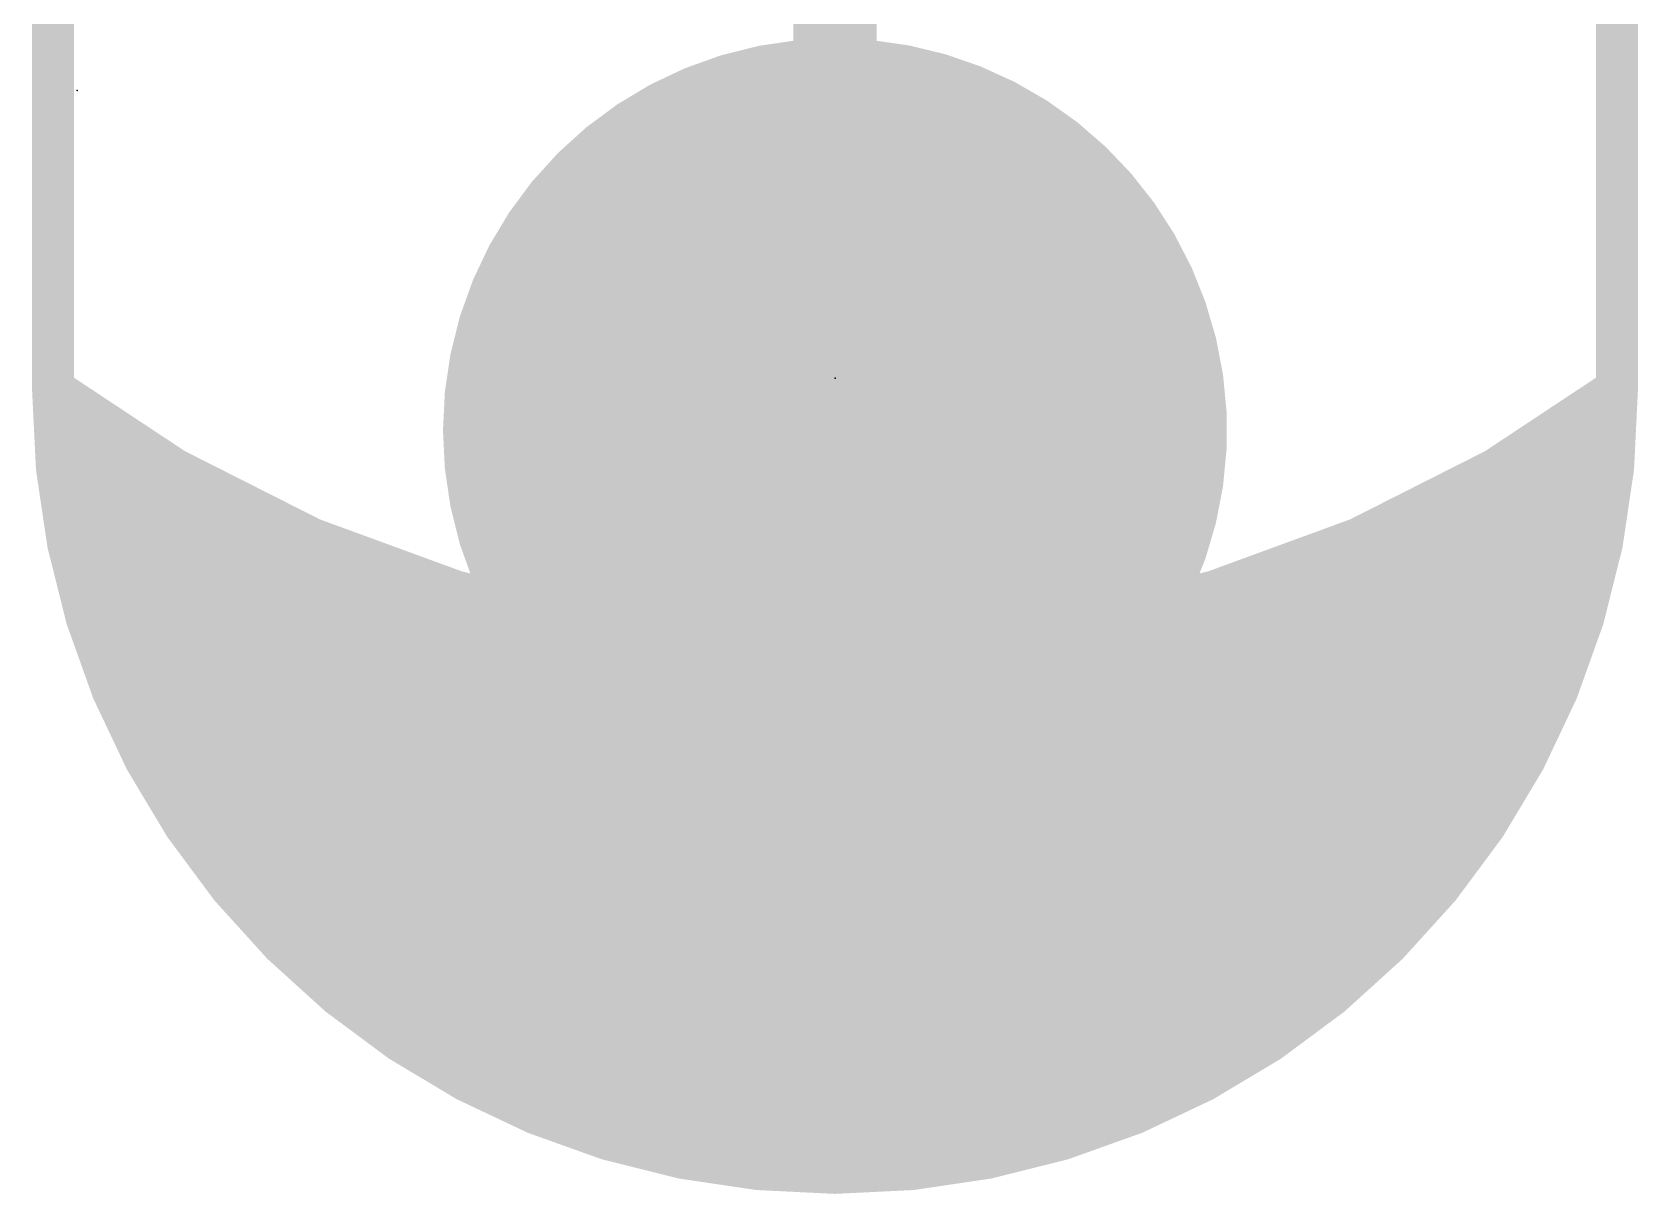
# Model space of a CAD drawing. Extents: x -45 to 62, y -39 to 23.
# Drawn here: x -3.9 to 3.9, y -16.79 to -11.15 of the extents above; entities that cross this region are included whole.
import ezdxf

# ---------------------------------------------------------------- set-up
doc = ezdxf.new("R2010")
doc.units = 0
for name, color, linetype in [('1', 12, 'CONTINUOUS'), ('16', 132, 'CONTINUOUS'), ('17', 110, 'CONTINUOUS'), ('20', 53, 'CONTINUOUS'), ('23', 53, 'CONTINUOUS'), ('24', 53, 'CONTINUOUS')]:
    doc.layers.add(name, color=color, linetype=linetype)

# ---------------------------------------------------------------- blocks, each defined once
blk = doc.blocks.new('ROUNDP')
at = {"const_width": 0.5}
blk.add_lwpolyline([(0, -0.25, 1), (0, 0.25, 1), (0, -0.25)], format="xyb", dxfattribs=at)

msp = doc.modelspace()

# ---------------------------------------------------------------- linework, layer by layer
at = {"layer": '1'}
for points, const_width in [([(0, -13.081), (0, -8.89)], 0.4064), ([(-3.1909, -13.237), (-3.81, -12.827)], 0.127), ([(-3.81, -12.827), (-3.7712, -13.3692)], 0.127), ([(3.81, -12.827), (3.1909, -13.237)], 0.127), ([(3.7712, -13.3692), (3.81, -12.827)], 0.127), ([(-3.8009, -12.954), (-3.6183, -12.954)], 0.127), ([(3.6183, -12.954), (3.8009, -12.954)], 0.127), ([(-3.7918, -13.081), (-3.4265, -13.081)], 0.127), ([(3.4265, -13.081), (3.7918, -13.081)], 0.127), ([(-3.7828, -13.208), (-3.2348, -13.208)], 0.127), ([(-2.5283, -13.572), (-3.1909, -13.237)], 0.127), ([(3.1909, -13.237), (2.5283, -13.572)], 0.127), ([(3.2348, -13.208), (3.7827, -13.208)], 0.127), ([(-3.7737, -13.335), (-2.9971, -13.335)], 0.127), ([(-3.7712, -13.3692), (-3.6557, -13.9004)], 0.127), ([(2.9971, -13.335), (3.7737, -13.335)], 0.127), ([(3.6557, -13.9004), (3.7712, -13.3692)], 0.127), ([(-3.751, -13.462), (-2.7459, -13.462)], 0.127), ([(2.7459, -13.462), (3.751, -13.462)], 0.127), ([(-3.7234, -13.589), (-2.4818, -13.589)], 0.127), ([(-1.831, -13.8273), (-2.5283, -13.572)], 0.127), ([(2.5283, -13.572), (1.831, -13.8273)], 0.127), ([(2.4818, -13.589), (3.7234, -13.589)], 0.127), ([(-3.6958, -13.716), (-2.1349, -13.716)], 0.127), ([(2.1349, -13.716), (3.6958, -13.716)], 0.127), ([(-3.6682, -13.843), (-1.7651, -13.843)], 0.127), ([(-1.1087, -13.9995), (-1.831, -13.8273)], 0.127), ([(1.831, -13.8273), (1.1087, -13.9995)], 0.127), ([(1.7651, -13.843), (3.6682, -13.843)], 0.127), ([(-3.6557, -13.9004), (-3.4657, -14.4097)], 0.127), ([(3.4657, -14.4097), (3.6557, -13.9004)], 0.127), ([(-3.6297, -13.97), (-1.2323, -13.97)], 0.127), ([(-0.3713, -14.0861), (-1.1087, -13.9995)], 0.127), ([(1.1087, -13.9995), (0.3713, -14.0861)], 0.127), ([(1.2323, -13.97), (3.6297, -13.97)], 0.127), ([(-3.5823, -14.097), (3.5823, -14.097)], 0.127), ([(0.3713, -14.0861), (-0.3713, -14.0861)], 0.127), ([(-3.535, -14.224), (3.535, -14.224)], 0.127), ([(-3.4876, -14.351), (3.4876, -14.351)], 0.127), ([(-3.4657, -14.4097), (-3.2052, -14.8868)], 0.127), ([(3.2052, -14.8868), (3.4657, -14.4097)], 0.127), ([(-3.4284, -14.478), (3.4284, -14.478)], 0.127), ([(-3.3591, -14.605), (3.3591, -14.605)], 0.127), ([(-3.2897, -14.732), (3.2897, -14.732)], 0.127), ([(-3.2204, -14.859), (3.2204, -14.859)], 0.127), ([(-3.2052, -14.8868), (-2.8794, -15.322)], 0.127), ([(2.8794, -15.322), (3.2052, -14.8868)], 0.127), ([(-3.1309, -14.986), (3.1309, -14.986)], 0.127), ([(-3.0359, -15.113), (3.0359, -15.113)], 0.127), ([(-2.9408, -15.24), (2.9408, -15.24)], 0.127), ([(-2.8794, -15.322), (-2.495, -15.7064)], 0.127), ([(2.495, -15.7064), (2.8794, -15.322)], 0.127), ([(-2.8344, -15.367), (2.8344, -15.367)], 0.127), ([(-2.7074, -15.494), (2.7074, -15.494)], 0.127), ([(-2.5804, -15.621), (2.5804, -15.621)], 0.127), ([(-2.495, -15.7064), (-2.0598, -16.0322)], 0.127), ([(2.0598, -16.0322), (2.495, -15.7064)], 0.127), ([(-2.4395, -15.748), (2.4395, -15.748)], 0.127), ([(-2.2698, -15.875), (2.2698, -15.875)], 0.127), ([(-2.1002, -16.002), (2.1001, -16.002)], 0.127), ([(-2.0598, -16.0322), (-1.5827, -16.2927)], 0.127), ([(1.5827, -16.2927), (2.0598, -16.0322)], 0.127), ([(-1.8825, -16.129), (1.8825, -16.129)], 0.127), ([(-1.6499, -16.256), (1.6499, -16.256)], 0.127), ([(-1.5827, -16.2927), (-1.0734, -16.4827)], 0.127), ([(1.0734, -16.4827), (1.5827, -16.2927)], 0.127), ([(-1.3406, -16.383), (1.3406, -16.383)], 0.127), ([(-1.0734, -16.4827), (-0.5422, -16.5982)], 0.127), ([(-0.9478, -16.51), (0.9478, -16.51)], 0.127), ([(0.5422, -16.5982), (1.0734, -16.4827)], 0.127), ([(-0.5422, -16.5982), (0, -16.637)], 0.127), ([(0, -16.637), (0.5422, -16.5982)], 0.127)]:
    msp.add_lwpolyline(points, dxfattribs=dict(at, const_width=const_width))
for points, const_width in [([(-3.7925, -12.8005, 1), (-3.8275, -12.8535)], 0.0635), ([(-3.7783, -12.8247, 1), (-3.8417, -12.8293)], 0.0635), ([(3.8417, -12.8293, 1), (3.7783, -12.8247)], 0.0635), ([(3.8275, -12.8535, 1), (3.7925, -12.8005)], 0.0635), ([(-3.8009, -12.9223, 1), (-3.8009, -12.9858)], 0.0635), ([(-3.6183, -12.9858, 1), (-3.6183, -12.9223)], 0.0635), ([(3.6183, -12.9223, 1), (3.6183, -12.9858)], 0.0635), ([(3.8009, -12.9858, 1), (3.8009, -12.9223)], 0.0635), ([(-3.7918, -13.0493, 1), (-3.7918, -13.1128)], 0.0635), ([(-3.4265, -13.1128, 1), (-3.4265, -13.0493)], 0.0635), ([(-0.1016, -13.081, 1), (0.1016, -13.081)], 0.2032), ([(3.4265, -13.0493, 1), (3.4265, -13.1128)], 0.0635), ([(3.7918, -13.1128, 1), (3.7918, -13.0493)], 0.0635), ([(-3.7828, -13.1762, 1), (-3.7828, -13.2398)], 0.0635), ([(-3.2348, -13.2398, 1), (-3.2348, -13.1762)], 0.0635), ([(-3.1766, -13.2087, 1), (-3.2053, -13.2654)], 0.0635), ([(-3.2085, -13.2635, 1), (-3.1734, -13.2106)], 0.0635), ([(3.1734, -13.2106, 1), (3.2085, -13.2635)], 0.0635), ([(3.2053, -13.2654, 1), (3.1766, -13.2087)], 0.0635), ([(3.2348, -13.1762, 1), (3.2348, -13.2398)], 0.0635), ([(3.7827, -13.2398, 1), (3.7827, -13.1762)], 0.0635), ([(-3.7737, -13.3033, 1), (-3.7737, -13.3668)], 0.0635), ([(-3.7402, -13.3625, 1), (-3.8022, -13.376)], 0.0635), ([(-3.8029, -13.3715, 1), (-3.7395, -13.367)], 0.0635), ([(-2.9971, -13.3668, 1), (-2.9971, -13.3033)], 0.0635), ([(2.9971, -13.3033, 1), (2.9971, -13.3668)], 0.0635), ([(3.7395, -13.367, 1), (3.8029, -13.3715)], 0.0635), ([(3.8022, -13.376, 1), (3.7402, -13.3625)], 0.0635), ([(3.7737, -13.3668, 1), (3.7737, -13.3033)], 0.0635), ([(-3.751, -13.4303, 1), (-3.751, -13.4938)], 0.0635), ([(-2.7459, -13.4938, 1), (-2.7459, -13.4303)], 0.0635), ([(2.7459, -13.4303, 1), (2.7459, -13.4938)], 0.0635), ([(3.751, -13.4938, 1), (3.751, -13.4303)], 0.0635), ([(-3.7234, -13.5572, 1), (-3.7234, -13.6208)], 0.0635), ([(-2.5173, -13.5422, 1), (-2.5392, -13.6018)], 0.0635), ([(-2.5426, -13.6003, 1), (-2.5139, -13.5436)], 0.0635), ([(-2.4818, -13.6208, 1), (-2.4818, -13.5572)], 0.0635), ([(2.4818, -13.5572, 1), (2.4818, -13.6208)], 0.0635), ([(2.5139, -13.5436, 1), (2.5426, -13.6003)], 0.0635), ([(2.5392, -13.6018, 1), (2.5173, -13.5422)], 0.0635), ([(3.7234, -13.6208, 1), (3.7234, -13.5572)], 0.0635), ([(-3.6958, -13.6843, 1), (-3.6958, -13.7478)], 0.0635), ([(-2.1349, -13.7478, 1), (-2.1349, -13.6843)], 0.0635), ([(2.1349, -13.6843, 1), (2.1349, -13.7478)], 0.0635), ([(3.6958, -13.7478, 1), (3.6958, -13.6843)], 0.0635), ([(-3.6682, -13.8112, 1), (-3.6682, -13.8748)], 0.0635), ([(-1.8236, -13.7964, 1), (-1.8384, -13.8582)], 0.0635), ([(-1.8419, -13.8571, 1), (-1.8201, -13.7975)], 0.0635), ([(-1.7651, -13.8748, 1), (-1.7651, -13.8112)], 0.0635), ([(1.7651, -13.8112, 1), (1.7651, -13.8748)], 0.0635), ([(1.8201, -13.7975, 1), (1.8419, -13.8571)], 0.0635), ([(1.8384, -13.8582, 1), (1.8236, -13.7964)], 0.0635), ([(3.6682, -13.8748, 1), (3.6682, -13.8112)], 0.0635), ([(-3.6259, -13.8893, 1), (-3.6854, -13.9115)], 0.0635), ([(-3.6867, -13.9071, 1), (-3.6246, -13.8937)], 0.0635), ([(3.6246, -13.8937, 1), (3.6867, -13.9071)], 0.0635), ([(3.6854, -13.9115, 1), (3.6259, -13.8893)], 0.0635), ([(-3.6297, -13.9383, 1), (-3.6297, -14.0018)], 0.0635), ([(-1.2323, -14.0018, 1), (-1.2323, -13.9383)], 0.0635), ([(-1.105, -13.9679, 1), (-1.1124, -14.031)], 0.0635), ([(-1.1161, -14.0303, 1), (-1.1014, -13.9686)], 0.0635), ([(1.1014, -13.9686, 1), (1.1161, -14.0303)], 0.0635), ([(1.1124, -14.031, 1), (1.105, -13.9679)], 0.0635), ([(1.2323, -13.9383, 1), (1.2323, -14.0018)], 0.0635), ([(3.6297, -14.0018, 1), (3.6297, -13.9383)], 0.0635), ([(-3.5823, -14.0653, 1), (-3.5823, -14.1288)], 0.0635), ([(-0.3713, -14.0544, 1), (-0.3713, -14.1179)], 0.0635), ([(-0.375, -14.1177, 1), (-0.3676, -14.0546)], 0.0635), ([(0.3676, -14.0546, 1), (0.375, -14.1177)], 0.0635), ([(0.3713, -14.1179, 1), (0.3713, -14.0544)], 0.0635), ([(3.5823, -14.1288, 1), (3.5823, -14.0653)], 0.0635), ([(-3.535, -14.1922, 1), (-3.535, -14.2558)], 0.0635), ([(3.535, -14.2558, 1), (3.535, -14.1922)], 0.0635), ([(-3.4876, -14.3193, 1), (-3.4876, -14.3828)], 0.0635), ([(-3.4378, -14.3945, 1), (-3.4936, -14.4249)], 0.0635), ([(3.4936, -14.4249, 1), (3.4378, -14.3945)], 0.0635), ([(3.4876, -14.3828, 1), (3.4876, -14.3193)], 0.0635), ([(-3.4954, -14.4208, 1), (-3.4359, -14.3986)], 0.0635), ([(-3.4284, -14.4463, 1), (-3.4284, -14.5098)], 0.0635), ([(3.4284, -14.5098, 1), (3.4284, -14.4463)], 0.0635), ([(3.4359, -14.3986, 1), (3.4954, -14.4208)], 0.0635), ([(-3.3591, -14.5732, 1), (-3.3591, -14.6368)], 0.0635), ([(3.3591, -14.6368, 1), (3.3591, -14.5732)], 0.0635), ([(-3.2897, -14.7003, 1), (-3.2897, -14.7638)], 0.0635), ([(3.2897, -14.7638, 1), (3.2897, -14.7003)], 0.0635), ([(-3.2204, -14.8272, 1), (-3.2204, -14.8908)], 0.0635), ([(-3.1798, -14.8678, 1), (-3.2306, -14.9059)], 0.0635), ([(3.2306, -14.9059, 1), (3.1798, -14.8678)], 0.0635), ([(3.2204, -14.8908, 1), (3.2204, -14.8272)], 0.0635), ([(-3.233, -14.9021, 1), (-3.1773, -14.8716)], 0.0635), ([(3.1773, -14.8716, 1), (3.233, -14.9021)], 0.0635), ([(-3.1309, -14.9543, 1), (-3.1309, -15.0178)], 0.0635), ([(3.1309, -15.0178, 1), (3.1309, -14.9543)], 0.0635), ([(-3.0359, -15.0813, 1), (-3.0359, -15.1448)], 0.0635), ([(3.0359, -15.1448, 1), (3.0359, -15.0813)], 0.0635), ([(-2.9408, -15.2082, 1), (-2.9408, -15.2718)], 0.0635), ([(2.9408, -15.2718, 1), (2.9408, -15.2082)], 0.0635), ([(-2.857, -15.2996, 1), (-2.9019, -15.3445)], 0.0635), ([(-2.9048, -15.341, 1), (-2.854, -15.303)], 0.0635), ([(2.854, -15.303, 1), (2.9048, -15.341)], 0.0635), ([(2.9019, -15.3445, 1), (2.857, -15.2996)], 0.0635), ([(-2.8344, -15.3353, 1), (-2.8344, -15.3988)], 0.0635), ([(2.8344, -15.3988, 1), (2.8344, -15.3353)], 0.0635), ([(-2.7074, -15.4623, 1), (-2.7074, -15.5258)], 0.0635), ([(2.7074, -15.5258, 1), (2.7074, -15.4623)], 0.0635), ([(-2.5804, -15.5892, 1), (-2.5804, -15.6528)], 0.0635), ([(2.5804, -15.6528, 1), (2.5804, -15.5892)], 0.0635), ([(-2.476, -15.681, 1), (-2.514, -15.7318)], 0.0635), ([(-2.5175, -15.7289, 1), (-2.4726, -15.684)], 0.0635), ([(2.4726, -15.684, 1), (2.5175, -15.7289)], 0.0635), ([(2.514, -15.7318, 1), (2.476, -15.681)], 0.0635), ([(-2.4395, -15.7163, 1), (-2.4395, -15.7798)], 0.0635), ([(2.4395, -15.7798, 1), (2.4395, -15.7163)], 0.0635), ([(-2.2698, -15.8432, 1), (-2.2698, -15.9068)], 0.0635), ([(2.2698, -15.9068, 1), (2.2698, -15.8432)], 0.0635), ([(-2.1002, -15.9703, 1), (-2.1002, -16.0338)], 0.0635), ([(-2.0446, -16.0043, 1), (-2.0751, -16.06)], 0.0635), ([(-2.0789, -16.0576, 1), (-2.0408, -16.0068)], 0.0635), ([(2.0408, -16.0068, 1), (2.0789, -16.0576)], 0.0635), ([(2.0751, -16.06, 1), (2.0446, -16.0043)], 0.0635), ([(2.1001, -16.0338, 1), (2.1001, -15.9703)], 0.0635), ([(-1.8825, -16.0973, 1), (-1.8825, -16.1608)], 0.0635), ([(1.8825, -16.1608, 1), (1.8825, -16.0973)], 0.0635), ([(-1.6499, -16.2243, 1), (-1.6499, -16.2877)], 0.0635), ([(-1.5716, -16.2629, 1), (-1.5938, -16.3224)], 0.0635), ([(1.5938, -16.3224, 1), (1.5716, -16.2629)], 0.0635), ([(1.6499, -16.2877, 1), (1.6499, -16.2243)], 0.0635), ([(-1.5979, -16.3206, 1), (-1.5675, -16.2648)], 0.0635), ([(1.5675, -16.2648, 1), (1.5979, -16.3206)], 0.0635), ([(-1.3406, -16.3513, 1), (-1.3406, -16.4147)], 0.0635), ([(1.3406, -16.4147, 1), (1.3406, -16.3513)], 0.0635), ([(-1.0667, -16.4516, 1), (-1.0801, -16.5137)], 0.0635), ([(-1.0845, -16.5124, 1), (-1.0623, -16.4529)], 0.0635), ([(-0.9478, -16.4783, 1), (-0.9478, -16.5418)], 0.0635), ([(0.9478, -16.5418, 1), (0.9478, -16.4783)], 0.0635), ([(1.0623, -16.4529, 1), (1.0845, -16.5124)], 0.0635), ([(1.0801, -16.5137, 1), (1.0667, -16.4516)], 0.0635), ([(-0.54, -16.5665, 1), (-0.5445, -16.6299)], 0.0635), ([(-0.549, -16.6292, 1), (-0.5355, -16.5672)], 0.0635), ([(0.5355, -16.5672, 1), (0.549, -16.6292)], 0.0635), ([(0.5445, -16.6299, 1), (0.54, -16.5665)], 0.0635), ([(-0.0023, -16.6053, 1), (0.0023, -16.6687)], 0.0635), ([(-0.0023, -16.6687, 1), (0.0023, -16.6053)], 0.0635)]:
    msp.add_lwpolyline(points, format="xyb", dxfattribs=dict(at, const_width=const_width))
at = {"layer": '16', "const_width": 0.127}
for points in [[(-3.7712, -13.3692), (-3.81, -12.827)], [(-3.81, -12.827), (-3.1909, -13.237)], [(3.1909, -13.237), (3.81, -12.827)], [(3.81, -12.827), (3.7712, -13.3692)], [(-3.8009, -12.954), (-3.6183, -12.954)], [(3.6183, -12.954), (3.8009, -12.954)], [(-3.7918, -13.081), (-3.4265, -13.081)], [(3.4265, -13.081), (3.7918, -13.081)], [(-3.7827, -13.208), (-3.2348, -13.208)], [(-3.1909, -13.237), (-2.5283, -13.572)], [(2.5283, -13.572), (3.1909, -13.237)], [(3.2348, -13.208), (3.7828, -13.208)], [(-3.7737, -13.335), (-2.9971, -13.335)], [(-3.6557, -13.9004), (-3.7712, -13.3692)], [(2.9971, -13.335), (3.7737, -13.335)], [(3.7712, -13.3692), (3.6557, -13.9004)], [(-3.751, -13.462), (-2.7459, -13.462)], [(2.7459, -13.462), (3.751, -13.462)], [(-3.7234, -13.589), (-2.4818, -13.589)], [(-2.5283, -13.572), (-1.831, -13.8273)], [(1.831, -13.8273), (2.5283, -13.572)], [(2.4818, -13.589), (3.7234, -13.589)], [(-3.6958, -13.716), (-2.1349, -13.716)], [(2.1349, -13.716), (3.6958, -13.716)], [(-3.6682, -13.843), (-1.7651, -13.843)], [(-1.831, -13.8273), (-1.1087, -13.9995)], [(1.1087, -13.9995), (1.831, -13.8273)], [(1.7651, -13.843), (3.6682, -13.843)], [(-3.4657, -14.4097), (-3.6557, -13.9004)], [(3.6557, -13.9004), (3.4657, -14.4097)], [(-3.6297, -13.97), (-1.2323, -13.97)], [(-1.1087, -13.9995), (-0.3713, -14.0861)], [(0.3713, -14.0861), (1.1087, -13.9995)], [(1.2323, -13.97), (3.6297, -13.97)], [(-3.5823, -14.097), (3.5823, -14.097)], [(-0.3713, -14.0861), (0.3713, -14.0861)], [(-3.535, -14.224), (3.535, -14.224)], [(-3.4876, -14.351), (3.4876, -14.351)], [(-3.2052, -14.8868), (-3.4657, -14.4097)], [(3.4657, -14.4097), (3.2052, -14.8868)], [(-3.4284, -14.478), (3.4284, -14.478)], [(-3.3591, -14.605), (3.3591, -14.605)], [(-3.2897, -14.732), (3.2897, -14.732)], [(-3.2204, -14.859), (3.2204, -14.859)], [(-2.8794, -15.322), (-3.2052, -14.8868)], [(3.2052, -14.8868), (2.8794, -15.322)], [(-3.1309, -14.986), (3.1309, -14.986)], [(-3.0359, -15.113), (3.0359, -15.113)], [(-2.9408, -15.24), (2.9408, -15.24)], [(-2.495, -15.7064), (-2.8794, -15.322)], [(2.8794, -15.322), (2.495, -15.7064)], [(-2.8344, -15.367), (2.8344, -15.367)], [(-2.7074, -15.494), (2.7074, -15.494)], [(-2.5804, -15.621), (2.5804, -15.621)], [(-2.0598, -16.0322), (-2.495, -15.7064)], [(2.495, -15.7064), (2.0598, -16.0322)], [(-2.4395, -15.748), (2.4395, -15.748)], [(-2.2698, -15.875), (2.2698, -15.875)], [(-2.1001, -16.002), (2.1002, -16.002)], [(-1.5827, -16.2927), (-2.0598, -16.0322)], [(2.0598, -16.0322), (1.5827, -16.2927)], [(-1.8825, -16.129), (1.8825, -16.129)], [(-1.6499, -16.256), (1.6499, -16.256)], [(-1.0734, -16.4827), (-1.5827, -16.2927)], [(1.5827, -16.2927), (1.0734, -16.4827)], [(-1.3406, -16.383), (1.3406, -16.383)], [(-0.5422, -16.5982), (-1.0734, -16.4827)], [(-0.9478, -16.51), (0.9478, -16.51)], [(1.0734, -16.4827), (0.5422, -16.5982)], [(0, -16.637), (-0.5422, -16.5982)], [(0.5422, -16.5982), (0, -16.637)]]:
    msp.add_lwpolyline(points, dxfattribs=at)
at = {"layer": '16', "const_width": 0.0635}
for points in [[(-3.7783, -12.8247, 1), (-3.8417, -12.8293)], [(-3.7925, -12.8005, 1), (-3.8275, -12.8535)], [(3.8417, -12.8293, 1), (3.7783, -12.8247)], [(3.8275, -12.8535, 1), (3.7925, -12.8005)], [(-3.8009, -12.9223, 1), (-3.8009, -12.9858)], [(-3.6183, -12.9858, 1), (-3.6183, -12.9223)], [(3.6183, -12.9223, 1), (3.6183, -12.9858)], [(3.8009, -12.9858, 1), (3.8009, -12.9223)], [(-3.7918, -13.0493, 1), (-3.7918, -13.1128)], [(-3.4265, -13.1128, 1), (-3.4265, -13.0493)], [(3.4265, -13.0493, 1), (3.4265, -13.1128)], [(3.7918, -13.1128, 1), (3.7918, -13.0493)], [(-3.7827, -13.1762, 1), (-3.7827, -13.2398)], [(-3.2348, -13.2398, 1), (-3.2348, -13.1762)], [(-3.1766, -13.2087, 1), (-3.2053, -13.2654)], [(-3.2085, -13.2635, 1), (-3.1734, -13.2106)], [(3.1734, -13.2106, 1), (3.2085, -13.2635)], [(3.2053, -13.2654, 1), (3.1766, -13.2087)], [(3.2348, -13.1762, 1), (3.2348, -13.2398)], [(3.7828, -13.2398, 1), (3.7828, -13.1762)], [(-3.7737, -13.3033, 1), (-3.7737, -13.3668)], [(-3.7402, -13.3625, 1), (-3.8022, -13.376)], [(-3.8029, -13.3715, 1), (-3.7395, -13.367)], [(-2.9971, -13.3668, 1), (-2.9971, -13.3033)], [(2.9971, -13.3033, 1), (2.9971, -13.3668)], [(3.7395, -13.367, 1), (3.8029, -13.3715)], [(3.8022, -13.376, 1), (3.7402, -13.3625)], [(3.7737, -13.3668, 1), (3.7737, -13.3033)], [(-3.751, -13.4303, 1), (-3.751, -13.4938)], [(-2.7459, -13.4938, 1), (-2.7459, -13.4303)], [(2.7459, -13.4303, 1), (2.7459, -13.4938)], [(3.751, -13.4938, 1), (3.751, -13.4303)], [(-3.7234, -13.5572, 1), (-3.7234, -13.6208)], [(-2.5173, -13.5422, 1), (-2.5392, -13.6018)], [(-2.5426, -13.6003, 1), (-2.5139, -13.5436)], [(-2.4818, -13.6208, 1), (-2.4818, -13.5572)], [(2.4818, -13.5572, 1), (2.4818, -13.6208)], [(2.5139, -13.5436, 1), (2.5426, -13.6003)], [(2.5392, -13.6018, 1), (2.5173, -13.5422)], [(3.7234, -13.6208, 1), (3.7234, -13.5572)], [(-3.6958, -13.6843, 1), (-3.6958, -13.7478)], [(-2.1349, -13.7478, 1), (-2.1349, -13.6843)], [(2.1349, -13.6843, 1), (2.1349, -13.7478)], [(3.6958, -13.7478, 1), (3.6958, -13.6843)], [(-3.6682, -13.8112, 1), (-3.6682, -13.8748)], [(-1.8236, -13.7964, 1), (-1.8384, -13.8582)], [(-1.8419, -13.8571, 1), (-1.8201, -13.7975)], [(-1.7651, -13.8748, 1), (-1.7651, -13.8112)], [(1.7651, -13.8112, 1), (1.7651, -13.8748)], [(1.8201, -13.7975, 1), (1.8419, -13.8571)], [(1.8384, -13.8582, 1), (1.8236, -13.7964)], [(3.6682, -13.8748, 1), (3.6682, -13.8112)], [(-3.6259, -13.8893, 1), (-3.6854, -13.9115)], [(-3.6867, -13.9071, 1), (-3.6246, -13.8937)], [(3.6246, -13.8937, 1), (3.6867, -13.9071)], [(3.6854, -13.9115, 1), (3.6259, -13.8893)], [(-3.6297, -13.9383, 1), (-3.6297, -14.0018)], [(-1.2323, -14.0018, 1), (-1.2323, -13.9383)], [(-1.105, -13.9679, 1), (-1.1124, -14.031)], [(-1.1161, -14.0303, 1), (-1.1014, -13.9686)], [(1.1014, -13.9686, 1), (1.1161, -14.0303)], [(1.1124, -14.031, 1), (1.105, -13.9679)], [(1.2323, -13.9383, 1), (1.2323, -14.0018)], [(3.6297, -14.0018, 1), (3.6297, -13.9383)], [(-3.5823, -14.0653, 1), (-3.5823, -14.1288)], [(-0.3713, -14.0544, 1), (-0.3713, -14.1179)], [(-0.375, -14.1177, 1), (-0.3676, -14.0546)], [(0.3676, -14.0546, 1), (0.375, -14.1177)], [(0.3713, -14.1179, 1), (0.3713, -14.0544)], [(3.5823, -14.1288, 1), (3.5823, -14.0653)], [(-3.535, -14.1922, 1), (-3.535, -14.2558)], [(3.535, -14.2558, 1), (3.535, -14.1922)], [(-3.4876, -14.3193, 1), (-3.4876, -14.3828)], [(-3.4378, -14.3945, 1), (-3.4936, -14.4249)], [(3.4936, -14.4249, 1), (3.4378, -14.3945)], [(3.4876, -14.3828, 1), (3.4876, -14.3193)], [(-3.4954, -14.4208, 1), (-3.4359, -14.3986)], [(-3.4284, -14.4463, 1), (-3.4284, -14.5098)], [(3.4284, -14.5098, 1), (3.4284, -14.4463)], [(3.4359, -14.3986, 1), (3.4954, -14.4208)], [(-3.3591, -14.5732, 1), (-3.3591, -14.6368)], [(3.3591, -14.6368, 1), (3.3591, -14.5732)], [(-3.2897, -14.7003, 1), (-3.2897, -14.7638)], [(3.2897, -14.7638, 1), (3.2897, -14.7003)], [(-3.2204, -14.8272, 1), (-3.2204, -14.8908)], [(-3.1798, -14.8678, 1), (-3.2306, -14.9059)], [(3.2306, -14.9059, 1), (3.1798, -14.8678)], [(3.2204, -14.8908, 1), (3.2204, -14.8272)], [(-3.233, -14.9021, 1), (-3.1773, -14.8716)], [(3.1773, -14.8716, 1), (3.233, -14.9021)], [(-3.1309, -14.9543, 1), (-3.1309, -15.0178)], [(3.1309, -15.0178, 1), (3.1309, -14.9543)], [(-3.0359, -15.0813, 1), (-3.0359, -15.1448)], [(3.0359, -15.1448, 1), (3.0359, -15.0813)], [(-2.9408, -15.2082, 1), (-2.9408, -15.2718)], [(2.9408, -15.2718, 1), (2.9408, -15.2082)], [(-2.857, -15.2996, 1), (-2.9019, -15.3445)], [(-2.9048, -15.341, 1), (-2.854, -15.303)], [(2.854, -15.303, 1), (2.9048, -15.341)], [(2.9019, -15.3445, 1), (2.857, -15.2996)], [(-2.8344, -15.3353, 1), (-2.8344, -15.3988)], [(2.8344, -15.3988, 1), (2.8344, -15.3353)], [(-2.7074, -15.4623, 1), (-2.7074, -15.5258)], [(2.7074, -15.5258, 1), (2.7074, -15.4623)], [(-2.5804, -15.5892, 1), (-2.5804, -15.6528)], [(2.5804, -15.6528, 1), (2.5804, -15.5892)], [(-2.476, -15.681, 1), (-2.514, -15.7318)], [(-2.5175, -15.7289, 1), (-2.4726, -15.684)], [(2.4726, -15.684, 1), (2.5175, -15.7289)], [(2.514, -15.7318, 1), (2.476, -15.681)], [(-2.4395, -15.7163, 1), (-2.4395, -15.7798)], [(2.4395, -15.7798, 1), (2.4395, -15.7163)], [(-2.2698, -15.8432, 1), (-2.2698, -15.9068)], [(2.2698, -15.9068, 1), (2.2698, -15.8432)], [(-2.1001, -15.9703, 1), (-2.1001, -16.0338)], [(-2.0446, -16.0043, 1), (-2.0751, -16.06)], [(-2.0789, -16.0576, 1), (-2.0408, -16.0068)], [(2.0408, -16.0068, 1), (2.0789, -16.0576)], [(2.0751, -16.06, 1), (2.0446, -16.0043)], [(2.1002, -16.0338, 1), (2.1002, -15.9703)], [(-1.8825, -16.0973, 1), (-1.8825, -16.1608)], [(1.8825, -16.1608, 1), (1.8825, -16.0973)], [(-1.6499, -16.2243, 1), (-1.6499, -16.2877)], [(-1.5716, -16.2629, 1), (-1.5938, -16.3224)], [(1.5938, -16.3224, 1), (1.5716, -16.2629)], [(1.6499, -16.2877, 1), (1.6499, -16.2243)], [(-1.5979, -16.3206, 1), (-1.5675, -16.2648)], [(1.5675, -16.2648, 1), (1.5979, -16.3206)], [(-1.3406, -16.3513, 1), (-1.3406, -16.4147)], [(1.3406, -16.4147, 1), (1.3406, -16.3513)], [(-1.0667, -16.4516, 1), (-1.0801, -16.5137)], [(-1.0845, -16.5124, 1), (-1.0623, -16.4529)], [(-0.9478, -16.4783, 1), (-0.9478, -16.5418)], [(0.9478, -16.5418, 1), (0.9478, -16.4783)], [(1.0623, -16.4529, 1), (1.0845, -16.5124)], [(1.0801, -16.5137, 1), (1.0667, -16.4516)], [(-0.54, -16.5665, 1), (-0.5445, -16.6299)], [(-0.549, -16.6292, 1), (-0.5355, -16.5672)], [(0.5355, -16.5672, 1), (0.549, -16.6292)], [(0.5445, -16.6299, 1), (0.54, -16.5665)], [(-0.0023, -16.6053, 1), (0.0023, -16.6687)], [(-0.0023, -16.6687, 1), (0.0023, -16.6053)]]:
    msp.add_lwpolyline(points, format="xyb", dxfattribs=at)
at = {"layer": '20', "const_width": 0.2032}
for points in [[(-3.8, 12.89), (-3.8, -12.89)], [(3.8, 12.89), (3.8, -12.89)]]:
    msp.add_lwpolyline(points, dxfattribs=at)
at = {"layer": '20'}
for points, const_width in [([(-3.8, -12.89, 1), (3.8, -12.89)], 0.2032), ([(-3.7492, -12.89, 1), (-3.8508, -12.89)], 0.1016), ([(3.8508, -12.89, 1), (3.7492, -12.89)], 0.1016), ([(-3.8508, -12.89, 1), (-3.7492, -12.89)], 0.1016), ([(3.7492, -12.89, 1), (3.8508, -12.89)], 0.1016)]:
    msp.add_lwpolyline(points, format="xyb", dxfattribs=dict(at, const_width=const_width))
at = {"layer": '23'}
msp.add_point((0, -12.827), dxfattribs=at)
at = {"layer": '24'}
msp.add_point((-3.683, -11.43), dxfattribs=at)

# ---------------------------------------------------------------- block references
at = {"layer": '17', "xscale": 3.81, "yscale": 3.81}
msp.add_blockref('ROUNDP', (0, -13.081), dxfattribs=at)
msp.add_blockref('ROUNDP', (0, -13.081), dxfattribs=at)

doc.saveas('drawing.dxf')
